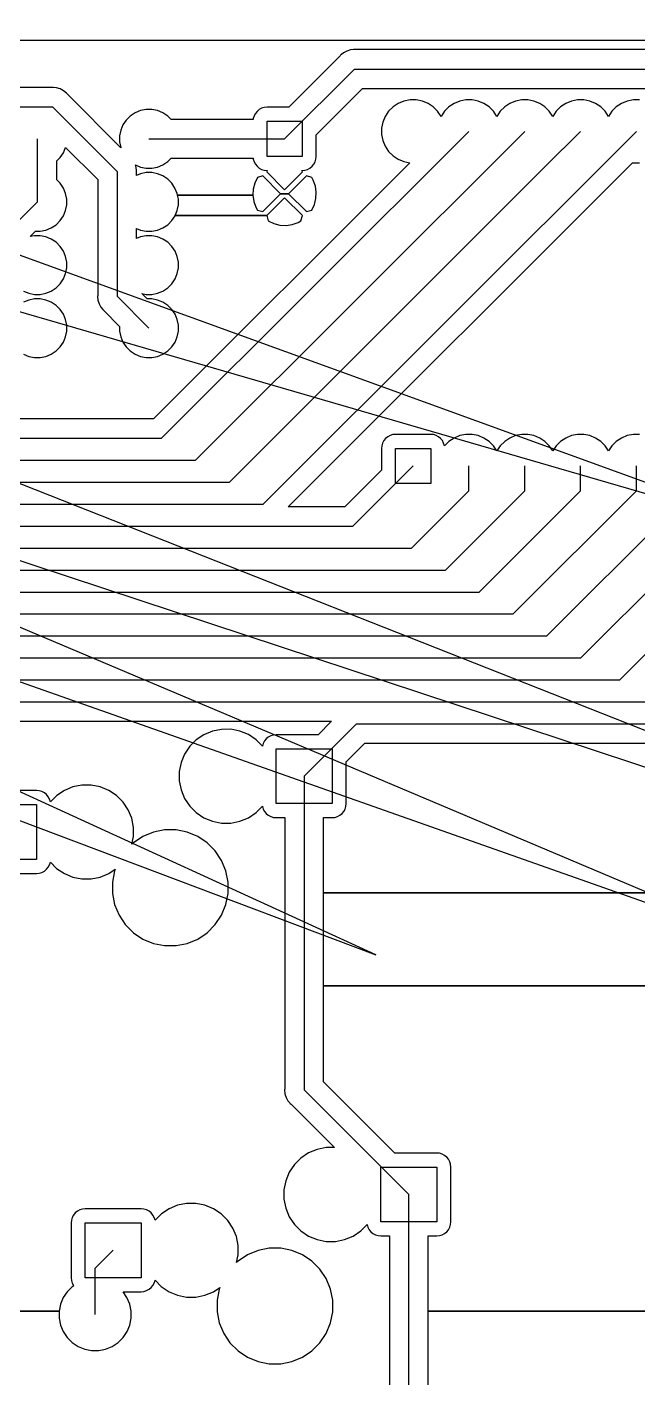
# Model space of a CAD drawing. Extents: x -29462 to 42578, y -23213 to 32194.
# Drawn here: x 33920 to 37009, y -15211 to -8379 of the extents above; entities that cross this region are included whole.
import ezdxf

# ---------------------------------------------------------------- set-up
doc = ezdxf.new("R2010")
doc.units = 0

msp = doc.modelspace()

# ---------------------------------------------------------------- linework, layer by layer
at = {"layer": 'Layer 1'}
for p, q in [((37800.32, -13074.713), (8065.38, -488.988)), ((39916.99, -13074.713), (8065.38, -488.988)), ((35683.65, -13074.713), (9388.3, -1018.16)), ((37800.37, -10958.046), (10446.6, -1018.15)), ((6520.94, -2033.48), (37800.32, -13074.713)), ((6520.94, -2033.48), (39916.99, -13074.713)), ((7843.86, -2562.65), (35683.65, -13074.713)), ((8902.19, -2562.65), (37800.37, -10958.046)), ((4253.88, -8446.25), (38628, -8446.25)), ((35502.42667, -8525.91977), (35243.06467, -8785.39477)), ((35505.53111, -8522.16622), (35502.42667, -8525.91977)), ((35509.2, -8519.09), (35505.53111, -8522.16622)), ((35520.4468, -8509.86132), (35509.1579, -8519.08998)), ((35509.1579, -8519.08998), (35509.2, -8519.09)), ((35537.6623, -8500.74555), (35520.4468, -8509.86132)), ((35556.0067, -8495.10111), (35537.6623, -8500.74555)), ((35570.4, -8493.69), (35556.0067, -8495.10111)), ((35570.42223, -8493.69), (35570.4, -8493.69)), ((35575.50223, -8493.210223), (35570.42223, -8493.69)), ((35580.3, -8493.69), (35575.50223, -8493.210223)), ((38566.48232, -8493.6842), (35580.3, -8493.69)), ((35222.2, -8945.16), (35575.26, -8591.818)), ((35575.2, -8591.82), (38692.6, -8591.82)), ((34044.70446, -8685.74), (32080.2, -8685.74)), ((34049.50223, -8685.260223), (34044.70446, -8685.74)), ((34054.3, -8685.74), (34049.50223, -8685.260223)), ((34054.331364, -8685.74373), (34054.3, -8685.74)), ((34068.724664, -8687.18306), (34054.331364, -8685.74373)), ((34087.351364, -8692.79928), (34068.724664, -8687.18306)), ((34104.566864, -8701.91505), (34087.351364, -8692.79928)), ((34119.524664, -8714.21995), (34104.566864, -8701.91505)), ((34122.629104, -8717.9735), (34119.524664, -8714.21995)), ((34394.691104, -8990.2335), (34122.629104, -8717.9735)), ((35381.9, -8924.47), (35616.144, -8690.367)), ((35616.144, -8690.367), (38566.5, -8690.37)), ((32075.4, -8784.01), (34049.5, -8784.01)), ((34049.5, -8784.01), (34375.466, -9109.976)), ((34493.4956, -8802.55088), (34466.4023, -8813.72688)), ((34522, -8796.85), (34493.4956, -8802.55088)), ((34551.2979, -8796.85022), (34522, -8796.85)), ((34579.8023, -8802.5511), (34551.2979, -8796.85022)), ((34606.8956, -8813.7271), (34579.8023, -8802.5511)), ((35083.3468, -8806.16154), (35074.3157, -8816.91424)), ((35094.0712, -8797.35621), (35083.3468, -8806.16154)), ((35106.2067, -8790.80866), (35094.0712, -8797.35621)), ((35119.4711, -8786.77289), (35106.2067, -8790.80866)), ((35133.3, -8785.39), (35119.4711, -8786.77289)), ((35243.06467, -8785.39477), (35133.3, -8785.39)), ((35748.2268, -8805.70912), (35731.0113, -8831.81462)), ((35770.5223, -8783.49822), (35748.2268, -8805.70912)), ((35796.7689, -8766.05692), (35770.5223, -8783.49822)), ((35825.8378, -8754.03422), (35796.7689, -8766.05692)), ((35856.6, -8747.91), (35825.8378, -8754.03422)), ((35887.9048, -8747.91), (35856.6, -8747.91)), ((35918.667, -8754.03422), (35887.9048, -8747.91)), ((35947.7359, -8766.05692), (35918.667, -8754.03422)), ((35973.7003, -8783.49822), (35947.7359, -8766.05692)), ((35995.9958, -8805.70912), (35973.7003, -8783.49822)), ((36013.2113, -8831.56062), (35995.9958, -8805.70912)), ((36030.4268, -8805.70912), (36013.2113, -8831.56062)), ((36052.7223, -8783.49822), (36030.4268, -8805.70912)), ((36078.9689, -8766.05692), (36052.7223, -8783.49822)), ((36108.0378, -8754.03422), (36078.9689, -8766.05692)), ((36138.8, -8747.91), (36108.0378, -8754.03422)), ((36170.1048, -8747.91), (36138.8, -8747.91)), ((36200.867, -8754.03422), (36170.1048, -8747.91)), ((36229.9359, -8766.05692), (36200.867, -8754.03422)), ((36255.9003, -8783.49822), (36229.9359, -8766.05692)), ((36278.1958, -8805.70912), (36255.9003, -8783.49822)), ((36295.4113, -8831.56062), (36278.1958, -8805.70912)), ((36312.6268, -8805.70912), (36295.4113, -8831.56062)), ((36334.9223, -8783.49822), (36312.6268, -8805.70912)), ((36361.1689, -8766.05692), (36334.9223, -8783.49822)), ((36390.2378, -8754.03422), (36361.1689, -8766.05692)), ((36421, -8747.91), (36390.2378, -8754.03422)), ((36452.4048, -8747.91), (36421, -8747.91)), ((36483.167, -8754.03422), (36452.4048, -8747.91)), ((36512.2359, -8766.05692), (36483.167, -8754.03422)), ((36538.2003, -8783.49822), (36512.2359, -8766.05692)), ((36560.4958, -8805.70912), (36538.2003, -8783.49822)), ((36577.7113, -8831.56062), (36560.4958, -8805.70912)), ((36594.9268, -8805.70912), (36577.7113, -8831.56062)), ((36617.2223, -8783.49822), (36594.9268, -8805.70912)), ((36643.4689, -8766.05692), (36617.2223, -8783.49822)), ((36672.5378, -8754.03422), (36643.4689, -8766.05692)), ((36703.3, -8747.91), (36672.5378, -8754.03422)), ((36734.6048, -8747.91), (36703.3, -8747.91)), ((36765.367, -8754.03422), (36734.6048, -8747.91)), ((36794.4359, -8766.05692), (36765.367, -8754.03422)), ((36820.4003, -8783.49822), (36794.4359, -8766.05692)), ((36842.6958, -8805.70912), (36820.4003, -8783.49822)), ((36859.9113, -8831.56062), (36842.6958, -8805.70912)), ((36877.1268, -8805.70912), (36859.9113, -8831.56062)), ((36899.4223, -8783.49822), (36877.1268, -8805.70912)), ((36925.6689, -8766.05692), (36899.4223, -8783.49822)), ((36954.7378, -8754.03422), (36925.6689, -8766.05692)), ((36985.5, -8747.91), (36954.7378, -8754.03422)), ((37016.8048, -8747.91), (36985.5, -8747.91)), ((34405.1601, -8874.91268), (34394.1534, -8901.92128)), ((34421.529, -8850.64158), (34405.1601, -8874.91268)), ((34442.1312, -8829.98288), (34421.529, -8850.64158)), ((34466.4023, -8813.72688), (34442.1312, -8829.98288)), ((34631.1667, -8829.9831), (34606.8956, -8813.7271)), ((34648.1, -8846.86), (34631.1667, -8829.9831)), ((35063.309036, -8846.858), (34648.1, -8846.86)), ((35063.87348, -8842.45534), (35063.309036, -8846.858)), ((35067.82459, -8829.16264), (35063.87348, -8842.45534)), ((35074.3157, -8816.91424), (35067.82459, -8829.16264)), ((35133.3, -8856.29), (35311.1, -8856.29)), ((35133.3, -9034.09), (35133.3, -8856.29)), ((35311.1, -8856.29), (35311.1, -9034.09)), ((35718.8758, -8860.85522), (35712.66692, -8891.64562)), ((35731.0113, -8831.81462), (35718.8758, -8860.85522)), ((33972.2, -9264.63), (33972.2, -8945.16)), ((34388.22674, -8930.56678), (34388.2, -8959.81)), ((34394.1534, -8901.92128), (34388.22674, -8930.56678)), ((34536.6, -8945.16), (35222.2, -8945.16)), ((34600.7, -10460.7), (36154.33, -8907.35)), ((34771.7, -10571.9), (36436.53, -8907.35)), ((35114.1, -10794.3), (37001.04, -8907.36)), ((35381.93771, -9034.08576), (35381.9, -8924.47)), ((35712.66692, -8891.64562), (35712.7, -8923.06)), ((35712.7, -8923.06), (35718.90888, -8953.8504)), ((36629.9, -8996.24), (36718.7999, -8907.3401)), ((34087.3333, -9039.7631), (34103.7022, -9015.4638)), ((34103.7022, -9015.4638), (34114.7089, -8988.4552)), ((34114.7089, -8988.4552), (34114.7, -8988.45)), ((34114.7, -8988.45), (34277.26, -9150.812)), ((34388.2, -8959.81), (34394.12666, -8988.4555)), ((34394.12666, -8988.4555), (34394.691104, -8990.2335)), ((34943, -10683.1), (36629.84, -8996.26)), ((35718.90888, -8953.8504), (35731.04438, -8982.891)), ((35731.04438, -8982.891), (35748.25988, -9008.9965)), ((35748.25988, -9008.9965), (35770.55538, -9031.2074)), ((34070.36444, -9153.1897), (34070.4, -9056.64)), ((34070.4, -9056.64), (34087.3333, -9039.7631)), ((34472.58889, -9090.8185), (34468.35556, -9077.4694)), ((34468.35556, -9077.4694), (34493.47336, -9087.8269)), ((35856.06868, -9066.71095), (34560.10868, -10362.62095)), ((34579.8044, -9087.81912), (34606.8977, -9076.64312)), ((34606.8977, -9076.64312), (34631.1688, -9060.41532)), ((34631.1688, -9060.41532), (34648.1021, -9043.51022)), ((34648.1021, -9043.51022), (35063.3, -9043.51)), ((35063.3, -9043.51), (35063.864444, -9047.91266)), ((35063.864444, -9047.91266), (35067.815554, -9061.20536)), ((35067.815554, -9061.20536), (35074.306664, -9073.45376)), ((35074.306664, -9073.45376), (35083.337764, -9084.20646)), ((35083.337764, -9084.20646), (35094.062164, -9093.01179)), ((35311.1, -9034.09), (35133.3, -9034.09)), ((35240.5, -10807.1), (36981.53, -9066.07)), ((35350.6111, -9093.01379), (35361.3355, -9084.20846)), ((35361.3355, -9084.20846), (35370.08438, -9073.45576)), ((35370.08438, -9073.45576), (35376.57549, -9061.20736)), ((35376.57549, -9061.20736), (35380.5266, -9047.91466)), ((35380.5266, -9047.91466), (35381.93771, -9034.08576)), ((35770.55538, -9031.2074), (35796.80198, -9048.6487)), ((35796.80198, -9048.6487), (35825.87088, -9060.6714)), ((35825.87088, -9060.6714), (35856.06868, -9066.71095)), ((36981.53, -9066.07), (36985.48111, -9066.831999)), ((36985.48111, -9066.831999), (37016.8, -9066.8)), ((34087.29774, -9170.0948), (34070.36444, -9153.1897)), ((34277.26, -9150.812), (34277.3, -9737.58)), ((34375.5, -9109.98), (34375.5, -9742.15)), ((34474, -9105.24), (34472.58889, -9090.8185)), ((34474.282222, -9110.094), (34474, -9105.23978)), ((34474, -9105.23978), (34474, -9105.24)), ((34474, -9114.92), (34474.282222, -9110.094)), ((34474.0223, -9130.07243), (34474, -9114.92)), ((34493.4956, -9122.00088), (34474.0223, -9130.07243)), ((34493.47336, -9087.8269), (34521.97776, -9093.52778)), ((34522, -9116.3), (34493.4956, -9122.00088)), ((34521.97776, -9093.52778), (34551.3, -9093.52)), ((34551.27785, -9116.30251), (34522, -9116.3)), ((34579.78225, -9122.00339), (34551.27785, -9116.30251)), ((34551.3, -9093.52), (34579.8044, -9087.81912)), ((34606.87555, -9133.17939), (34579.78225, -9122.00339)), ((34631.14665, -9149.40719), (34606.87555, -9133.17939)), ((34651.74885, -9170.09409), (34631.14665, -9149.40719)), ((35084.6957, -9140.57116), (35071.4313, -9168.96266)), ((35111.789, -9132.6125), (35084.6957, -9140.57116)), ((35094.062164, -9093.01179), (35106.197664, -9099.58756)), ((35106.197664, -9099.58756), (35119.462064, -9103.62333)), ((35202.1, -9222.98), (35111.789, -9132.6125)), ((35119.462064, -9103.62333), (35133.290964, -9104.978)), ((35134.1, -9104.98), (35131.84222, -9112.65644)), ((35131.84222, -9112.65644), (35222.15322, -9203.02394)), ((35133.290964, -9104.978), (35134.1, -9104.98)), ((35222.15322, -9203.02394), (35312.46422, -9112.65644)), ((35332.51108, -9132.61258), (35242.20008, -9222.98008)), ((35312.46422, -9112.65644), (35310.20644, -9104.98)), ((35310.20644, -9104.98), (35311.1, -9104.98)), ((35311.1, -9104.98), (35324.9289, -9103.62533)), ((35324.9289, -9103.62533), (35338.1933, -9099.58956)), ((35359.60438, -9140.57124), (35332.51108, -9132.61258)), ((35338.1933, -9099.58956), (35350.6111, -9093.01379)), ((35366.94215, -9154.48474), (35359.60438, -9140.57124)), ((35377.66655, -9184.06164), (35366.94215, -9154.48474)), ((34103.66664, -9194.3659), (34087.29774, -9170.0948)), ((34114.67334, -9221.3745), (34103.66664, -9194.3659)), ((34120.6, -9250.02), (34114.67334, -9221.3745)), ((34668.11775, -9194.36519), (34651.74885, -9170.09409)), ((34679.12445, -9221.37379), (34668.11775, -9194.36519)), ((34681.1, -9230.8), (34679.12445, -9221.37379)), ((35063.81131, -9199.44266), (35062.11798, -9230.79756)), ((35071.4313, -9168.96266), (35063.81131, -9199.44266)), ((35111.77102, -9313.32166), (35202.08202, -9222.98236)), ((35202.08202, -9222.98236), (35242.2, -9222.98)), ((35242.20008, -9222.98008), (35202.1, -9222.98)), ((35242.2, -9222.98), (35332.511, -9313.3193)), ((35382.1821, -9215.13424), (35377.66655, -9184.06164)), ((35380.77099, -9246.51734), (35382.1821, -9215.13424)), ((33463.9, -9772.63), (33972.182, -9264.63)), ((34114.7466, -9307.89872), (34120.67326, -9279.25322)), ((34120.67326, -9279.25322), (34120.6, -9250.02)), ((34679.1422, -9307.8982), (34685.06886, -9279.2527)), ((35062.11798, -9230.79756), (34681.1, -9230.8)), ((34681.14889, -9230.8007), (35062.1, -9230.8)), ((34685.1, -9250.02), (34681.14889, -9230.8007)), ((34685.06886, -9279.2527), (34685.1, -9250.02)), ((35062.1, -9230.8), (35066.61555, -9261.8726)), ((35066.61555, -9261.8726), (35077.33995, -9291.4495)), ((35222.11104, -9242.93076), (35131.80004, -9333.27006)), ((35312.42204, -9333.27006), (35222.11104, -9242.93076)), ((35359.6043, -9305.36064), (35373.151, -9276.96914)), ((35373.151, -9276.96914), (35380.77099, -9246.51734)), ((34066.7688, -9379.86532), (34087.371, -9359.17842)), ((34087.371, -9359.17842), (34103.7399, -9334.90732)), ((34103.7399, -9334.90732), (34114.7466, -9307.89872)), ((34631.1688, -9379.86532), (34651.771, -9359.17842)), ((34651.771, -9359.17842), (34668.1399, -9334.90732)), ((34668.1399, -9334.90732), (34668.704344, -9333.27043)), ((34668.7, -9333.27), (34679.1422, -9307.8982)), ((35131.80004, -9333.27006), (34668.7, -9333.27)), ((34668.704344, -9333.27043), (35131.8, -9333.27)), ((35077.33995, -9291.4495), (35084.67772, -9305.363)), ((35084.67772, -9305.363), (35111.77102, -9313.32166)), ((35131.8, -9333.27), (35139.70222, -9360.3633)), ((35304.51982, -9360.36336), (35312.42204, -9333.27006)), ((35332.511, -9313.3193), (35359.6043, -9305.36064)), ((33935.7689, -9440.068), (33962.8622, -9412.9747)), ((33962.8622, -9412.9747), (33986.9, -9412.97)), ((33986.9, -9412.97), (34015.4044, -9407.26912)), ((34015.4044, -9407.26912), (34042.4977, -9396.09312)), ((34042.4977, -9396.09312), (34066.7688, -9379.86532)), ((34474.0223, -9449.52243), (34474, -9399.2)), ((34474, -9399.2), (34493.4733, -9407.27155)), ((34493.4733, -9407.27155), (34521.9777, -9412.97243)), ((34521.9777, -9412.97243), (34551.3, -9412.97)), ((34551.3, -9412.97), (34579.8044, -9407.26912)), ((34579.8044, -9407.26912), (34606.8977, -9396.09312)), ((34606.8977, -9396.09312), (34631.1688, -9379.86532)), ((35139.70222, -9360.3633), (35168.20662, -9373.7971)), ((35168.20662, -9373.7971), (35198.68662, -9381.44532)), ((35198.68662, -9381.44532), (35230.01322, -9382.99754)), ((35230.01322, -9382.99754), (35261.05762, -9378.39732)), ((35261.05762, -9378.39732), (35290.69092, -9367.81402)), ((35290.69092, -9367.81402), (35304.51982, -9360.36336)), ((33957.5, -9435.75), (33935.7689, -9440.068)), ((33986.82674, -9435.74322), (33957.5, -9435.75)), ((34015.33114, -9441.4441), (33986.82674, -9435.74322)), ((34042.42444, -9452.6201), (34015.33114, -9441.4441)), ((34066.69554, -9468.8479), (34042.42444, -9452.6201)), ((34087.29774, -9489.5066), (34066.69554, -9468.8479)), ((34103.66664, -9513.8059), (34087.29774, -9489.5066)), ((34493.4956, -9441.45088), (34474.0223, -9449.52243)), ((34522, -9435.75), (34493.4956, -9441.45088)), ((34551.32674, -9435.74322), (34522, -9435.75)), ((34579.83114, -9441.4441), (34551.32674, -9435.74322)), ((34606.92444, -9452.6201), (34579.83114, -9441.4441)), ((34631.19554, -9468.8479), (34606.92444, -9452.6201)), ((34651.79774, -9489.5066), (34631.19554, -9468.8479)), ((34668.16664, -9513.8059), (34651.79774, -9489.5066)), ((34114.67334, -9540.8145), (34103.66664, -9513.8059)), ((34120.6, -9569.46), (34114.67334, -9540.8145)), ((34679.17334, -9540.8145), (34668.16664, -9513.8059)), ((34685.1, -9569.46), (34679.17334, -9540.8145)), ((34103.7399, -9654.32912), (34114.7466, -9627.34872)), ((34114.7466, -9627.34872), (34120.67326, -9598.70322)), ((34120.67326, -9598.70322), (34120.6, -9569.46)), ((34668.1399, -9654.32912), (34679.1466, -9627.34872)), ((34679.1466, -9627.34872), (34685.07326, -9598.70322)), ((34685.07326, -9598.70322), (34685.1, -9569.46)), ((34042.4977, -9715.54312), (34066.7688, -9699.28712)), ((34066.7688, -9699.28712), (34087.371, -9678.62842)), ((34087.371, -9678.62842), (34103.7399, -9654.32912)), ((34606.8977, -9715.54312), (34631.1688, -9699.28712)), ((34631.1688, -9699.28712), (34651.771, -9678.62842)), ((34651.771, -9678.62842), (34668.1399, -9654.32912)), ((33901.87556, -9715.5399), (33928.96886, -9726.7159)), ((33928.9956, -9760.89088), (33901.9023, -9772.06688)), ((33928.96886, -9726.7159), (33957.47326, -9732.41678)), ((33957.5, -9755.19), (33928.9956, -9760.89088)), ((33957.47326, -9732.41678), (33986.9, -9732.42)), ((33986.82674, -9755.19322), (33957.5, -9755.19)), ((34015.33114, -9760.8941), (33986.82674, -9755.19322)), ((33986.9, -9732.42), (34015.4044, -9726.71912)), ((34042.42444, -9772.0701), (34015.33114, -9760.8941)), ((34015.4044, -9726.71912), (34042.4977, -9715.54312)), ((34277.3, -9737.58), (34276.735556, -9742.406)), ((34276.735556, -9742.406), (34278.711106, -9761.6818)), ((34278.711106, -9761.6818), (34284.355546, -9780.2238)), ((34375.5, -9742.15), (34536.649, -9903.299)), ((34527.3, -9755.19), (34500.2067, -9728.0685)), ((34500.2067, -9728.0685), (34521.9378, -9732.41472)), ((34521.9378, -9732.41472), (34551.3, -9732.42)), ((34551.32674, -9755.19322), (34527.3, -9755.19)), ((34551.3, -9732.42), (34579.8044, -9726.71912)), ((34579.83114, -9760.8941), (34551.32674, -9755.19322)), ((34579.8044, -9726.71912), (34606.8977, -9715.54312)), ((34606.92444, -9772.0701), (34579.83114, -9760.8941)), ((34066.69554, -9788.2979), (34042.42444, -9772.0701)), ((34087.29774, -9808.9566), (34066.69554, -9788.2979)), ((34103.66664, -9833.2559), (34087.29774, -9808.9566)), ((34114.67334, -9860.2645), (34103.66664, -9833.2559)), ((34284.355546, -9780.2238), (34293.386646, -9797.2982)), ((34293.386646, -9797.2982), (34302.699976, -9808.5306)), ((34302.699976, -9808.5306), (34302.7, -9808.53)), ((34302.7, -9808.53), (34305.80444, -9812.28355)), ((34305.80444, -9812.28355), (34309.47333, -9815.35977)), ((34309.47333, -9815.35977), (34388.21323, -9894.24077)), ((34631.19554, -9788.2979), (34606.92444, -9772.0701)), ((34651.79774, -9808.9566), (34631.19554, -9788.2979)), ((34668.16664, -9833.2559), (34651.79774, -9808.9566)), ((34679.17334, -9860.2645), (34668.16664, -9833.2559)), ((34120.6, -9888.91), (34114.67334, -9860.2645)), ((34120.67326, -9918.15492), (34120.6, -9888.91)), ((34388.21323, -9894.24077), (34388.2, -9918.12)), ((34685.1, -9888.91), (34679.17334, -9860.2645)), ((34685.07326, -9918.15492), (34685.1, -9888.91)), ((34087.371, -9998.10842), (34103.7399, -9973.80912)), ((34103.7399, -9973.80912), (34114.7466, -9946.82872)), ((34114.7466, -9946.82872), (34120.67326, -9918.15492)), ((34388.2, -9918.12), (34394.12666, -9946.7938)), ((34394.12666, -9946.7938), (34405.13336, -9973.7742)), ((34405.13336, -9973.7742), (34421.50226, -9998.0735)), ((34651.771, -9998.10842), (34668.1399, -9973.80912)), ((34668.1399, -9973.80912), (34679.1466, -9946.82872)), ((34679.1466, -9946.82872), (34685.07326, -9918.15492)), ((33901.87556, -10034.9882), (33928.96886, -10046.1642)), ((34015.4044, -10046.19912), (34042.4977, -10035.02312)), ((34042.4977, -10035.02312), (34066.7688, -10018.76712)), ((34066.7688, -10018.76712), (34087.371, -9998.10842)), ((34421.50226, -9998.0735), (34442.10446, -10018.7322)), ((34442.10446, -10018.7322), (34466.37556, -10034.9882)), ((34466.37556, -10034.9882), (34493.46886, -10046.1642)), ((34579.8044, -10046.19912), (34606.8977, -10035.02312)), ((34606.8977, -10035.02312), (34631.1688, -10018.76712)), ((34631.1688, -10018.76712), (34651.771, -9998.10842)), ((33928.96886, -10046.1642), (33957.47326, -10051.86508)), ((33957.47326, -10051.86508), (33986.9, -10051.9)), ((33986.9, -10051.9), (34015.4044, -10046.19912)), ((34493.46886, -10046.1642), (34521.97326, -10051.86508)), ((34521.97326, -10051.86508), (34551.3, -10051.9)), ((34551.3, -10051.9), (34579.8044, -10046.19912)), ((34560.10868, -10362.62095), (30845.5, -10362.6)), ((35756.1067, -10446.29044), (35743.9712, -10452.83799)), ((35769.3711, -10442.25467), (35756.1067, -10446.29044)), ((35783.2, -10440.9), (35769.3711, -10442.25467)), ((35960.99118, -10440.93466), (35783.2, -10440.9)), ((35974.82008, -10442.28933), (35960.99118, -10440.93466)), ((35988.08448, -10446.3251), (35974.82008, -10442.28933)), ((36000.50228, -10452.87265), (35988.08448, -10446.3251)), ((36108.0378, -10447.32422), (36078.9689, -10459.34692)), ((36138.8, -10441.2), (36108.0378, -10447.32422)), ((36170.1048, -10441.2), (36138.8, -10441.2)), ((36200.867, -10447.32422), (36170.1048, -10441.2)), ((36229.9359, -10459.34692), (36200.867, -10447.32422)), ((36390.2378, -10447.32422), (36361.1689, -10459.34692)), ((36421, -10441.2), (36390.2378, -10447.32422)), ((36452.4048, -10441.2), (36421, -10441.2)), ((36483.167, -10447.32422), (36452.4048, -10441.2)), ((36512.2359, -10459.34692), (36483.167, -10447.32422)), ((36672.5378, -10447.32422), (36643.4689, -10459.34692)), ((36703.3, -10441.2), (36672.5378, -10447.32422)), ((36734.6048, -10441.2), (36703.3, -10441.2)), ((36765.367, -10447.32422), (36734.6048, -10441.2)), ((36794.4359, -10459.34692), (36765.367, -10447.32422)), ((36954.7378, -10447.32422), (36925.6689, -10459.34692)), ((36985.5, -10441.2), (36954.7378, -10447.32422)), ((37016.8048, -10441.2), (36985.5, -10441.2)), ((30804.5, -10460.7), (34600.7, -10460.7)), ((35713.77348, -10497.96534), (35712.36237, -10511.79424)), ((35712.36237, -10511.79424), (35712.4, -10621.4)), ((35717.72459, -10484.67264), (35713.77348, -10497.96534)), ((35724.2157, -10472.39594), (35717.72459, -10484.67264)), ((35733.2468, -10461.67154), (35724.2157, -10472.39594)), ((35743.9712, -10452.83799), (35733.2468, -10461.67154)), ((35783.2, -10689.6), (35783.2, -10511.8)), ((35783.2, -10511.8), (35961, -10511.8)), ((35961, -10511.8), (35961, -10689.6)), ((36011.22668, -10461.7062), (36000.50228, -10452.87265)), ((36019.97556, -10472.4306), (36011.22668, -10461.7062)), ((36026.46667, -10484.7073), (36019.97556, -10472.4306)), ((36030.7, -10498), (36026.46667, -10484.7073)), ((36030.709, -10498.85802), (36030.7, -10498)), ((36052.7223, -10476.78822), (36030.709, -10498.85802)), ((36078.9689, -10459.34692), (36052.7223, -10476.78822)), ((36255.9003, -10476.78822), (36229.9359, -10459.34692)), ((36278.1958, -10498.99912), (36255.9003, -10476.78822)), ((36295.4113, -10524.85062), (36278.1958, -10498.99912)), ((36312.6268, -10498.99912), (36295.4113, -10524.85062)), ((36334.9223, -10476.78822), (36312.6268, -10498.99912)), ((36361.1689, -10459.34692), (36334.9223, -10476.78822)), ((36538.2003, -10476.78822), (36512.2359, -10459.34692)), ((36560.4958, -10498.99912), (36538.2003, -10476.78822)), ((36577.7113, -10524.85062), (36560.4958, -10498.99912)), ((36594.9268, -10498.99912), (36577.7113, -10524.85062)), ((36617.2223, -10476.78822), (36594.9268, -10498.99912)), ((36643.4689, -10459.34692), (36617.2223, -10476.78822)), ((36820.4003, -10476.78822), (36794.4359, -10459.34692)), ((36842.6958, -10498.99912), (36820.4003, -10476.78822)), ((36859.9113, -10524.85062), (36842.6958, -10498.99912)), ((36877.1268, -10498.99912), (36859.9113, -10524.85062)), ((36899.4223, -10476.78822), (36877.1268, -10498.99912)), ((36925.6689, -10459.34692), (36899.4223, -10476.78822)), ((30758.5, -10571.9), (34771.7, -10571.9)), ((35712.4, -10621.4), (35526.698, -10807.046)), ((35567.3, -10905.2), (35872.1, -10600.682)), ((36154.3, -10726.3), (36154.3, -10600.7)), ((36436.6, -10726.3), (36436.6, -10600.7)), ((36718.8, -10726.3), (36718.8, -10600.7)), ((37001, -10726.3), (37001, -10600.7)), ((30712.5, -10683.1), (34943, -10683.1)), ((35961, -10689.6), (35783.2, -10689.6)), ((30666.5, -10794.3), (35114.1, -10794.3)), ((35864.2, -11016.4), (36154.324, -10726.276)), ((36035.2, -11127.6), (36436.52, -10726.28)), ((36206.3, -11238.5), (36718.815, -10726.267)), ((36377.6, -11349.7), (37001.028, -10726.272)), ((36548.6, -11460.9), (37283.224, -10726.276)), ((36719.6, -11571.8), (37565.419, -10726.263)), ((36916.6, -11683), (37847.65, -10751.95)), ((35526.698, -10807.046), (35240.5, -10807.1)), ((30620.5, -10905.2), (35567.3, -10905.2)), ((30574.5, -11016.4), (35864.2, -11016.4)), ((30528.5, -11127.6), (36035.2, -11127.6)), ((30463.6, -11238.5), (36206.3, -11238.5)), ((30416.5, -11349.7), (36377.6, -11349.7)), ((30360.9, -11460.9), (36548.6, -11460.9)), ((30277.3, -11571.8), (36719.6, -11571.8)), ((30516.7, -11683), (36916.6, -11683)), ((32522.4, -11794.2), (38611.1, -11794.2)), ((32563.311, -11892.645), (35460.1, -11892.6)), ((34857.48, -11942.61577), (34814.3, -11960.50867)), ((34903.2, -11933.5), (34857.48, -11942.61577)), ((34950.0623, -11933.45113), (34903.2, -11933.5)), ((34995.7823, -11942.5669), (34950.0623, -11933.45113)), ((35038.9623, -11960.4598), (34995.7823, -11942.5669)), ((35320.9, -12170.7), (35586.189, -11905.411)), ((35460.1, -11892.6), (35391.8023, -11960.8695)), ((35586.2, -11905.4), (38541.9, -11905.4)), ((34742.3334, -12019.49307), (34716.369, -12058.35507)), ((34775.3534, -11986.44487), (34742.3334, -12019.49307)), ((34814.3, -11960.50867), (34775.3534, -11986.44487)), ((35077.9089, -11986.396), (35038.9623, -11960.4598)), ((35109.8, -12018.4), (35077.9089, -11986.396)), ((35113.74229, -12004.67264), (35109.79118, -12017.96534)), ((35109.79118, -12017.96534), (35109.8, -12018.4)), ((35120.51562, -11992.42424), (35113.74229, -12004.67264)), ((35129.2645, -11981.67154), (35120.51562, -11992.42424)), ((35139.9889, -11972.83799), (35129.2645, -11981.67154)), ((35152.1244, -11966.29044), (35139.9889, -11972.83799)), ((35165.6711, -11962.25467), (35152.1244, -11966.29044)), ((35179.5, -11960.9), (35165.6711, -11962.25467)), ((35391.8023, -11960.8695), (35179.5, -11960.9)), ((35533.7, -12097.2), (35627.1155, -12003.7563)), ((35627.1155, -12003.7563), (38462.3, -12003.7)), ((34716.369, -12058.35507), (34698.589, -12101.53507)), ((35179.5, -12309.6), (35179.5, -12031.8)), ((35179.5, -12031.8), (35462.9, -12031.8)), ((35462.9, -12031.8), (35462.9, -12309.6)), ((34698.589, -12101.53507), (34689.27567, -12147.36797)), ((34689.27567, -12147.36797), (34689.3, -12194)), ((35533.73763, -12309.60576), (35533.7, -12097.2)), ((34151.98, -12224.81577), (34108.8, -12242.70867)), ((34197.7, -12215.7), (34151.98, -12224.81577)), ((34244.5579, -12215.73203), (34197.7, -12215.7)), ((34290.2779, -12224.8478), (34244.5579, -12215.73203)), ((34333.4579, -12242.7407), (34290.2779, -12224.8478)), ((34689.3, -12194), (34698.61333, -12239.8329)), ((35320.9, -12170.7), (35320.9, -13758.2)), ((33968.19118, -12243.13466), (33684.9, -12243.1)), ((33982.02008, -12244.48933), (33968.19118, -12243.13466)), ((33995.28448, -12248.5251), (33982.02008, -12244.48933)), ((34007.70228, -12255.07265), (33995.28448, -12248.5251)), ((34018.42668, -12263.9062), (34007.70228, -12255.07265)), ((34027.17556, -12274.6589), (34018.42668, -12263.9062)), ((34033.66667, -12286.9073), (34027.17556, -12274.6589)), ((34037.9, -12300.2), (34033.66667, -12286.9073)), ((34069.8534, -12268.64487), (34037.9623, -12300.64887)), ((34108.8, -12242.70867), (34069.8534, -12268.64487)), ((34372.4045, -12268.6769), (34333.4579, -12242.7407)), ((34405.4245, -12301.7251), (34372.4045, -12268.6769)), ((34698.61333, -12239.8329), (34716.39333, -12283.0129)), ((34716.39333, -12283.0129), (34742.35773, -12321.8749)), ((33684.9, -12314), (33968.2, -12314)), ((33968.2, -12314), (33968.2, -12591.8)), ((34037.9623, -12300.64887), (34037.9, -12300.2)), ((34431.3889, -12340.5871), (34405.4245, -12301.7251)), ((34449.1689, -12383.7671), (34431.3889, -12340.5871)), ((34742.35773, -12321.8749), (34775.37773, -12354.8949)), ((34775.37773, -12354.8949), (34814.32433, -12380.8593)), ((35039, -12380.89133), (35077.9466, -12354.92693)), ((35077.9466, -12354.92693), (35109.8377, -12322.95113)), ((35109.8377, -12322.95113), (35109.8, -12323.4)), ((35109.8, -12323.4), (35113.75111, -12336.6927)), ((35113.75111, -12336.6927), (35120.52444, -12348.9411)), ((35120.52444, -12348.9411), (35129.27332, -12359.6938)), ((35129.27332, -12359.6938), (35139.99772, -12368.49913)), ((35462.9, -12309.6), (35179.5, -12309.6)), ((35502.1288, -12368.53379), (35512.8532, -12359.72846)), ((35512.8532, -12359.72846), (35521.60208, -12348.97576)), ((35521.60208, -12348.97576), (35528.37541, -12336.72736)), ((35528.37541, -12336.72736), (35532.32652, -12323.43466)), ((35532.32652, -12323.43466), (35533.73763, -12309.60576)), ((34458.2, -12429.6), (34449.1689, -12383.7671)), ((34458.22022, -12476.22314), (34458.2, -12429.6)), ((34814.32433, -12380.8593), (34857.50433, -12398.7522)), ((34857.50433, -12398.7522), (34903.22433, -12407.86797)), ((34903.22433, -12407.86797), (34950.1, -12407.9)), ((34950.1, -12407.9), (34995.82, -12398.78423)), ((34995.82, -12398.78423), (35039, -12380.89133)), ((35139.99772, -12368.49913), (35152.13322, -12375.0749)), ((35152.13322, -12375.0749), (35165.67992, -12379.11067)), ((35165.67992, -12379.11067), (35179.50882, -12380.46534)), ((35179.50882, -12380.46534), (35222.7, -12380.5)), ((35222.7, -12380.5), (35222.7, -13753.3)), ((35419.4, -12760.6), (35419.4, -12380.5)), ((35419.4, -12380.5), (35462.9, -12380.5)), ((35462.9, -12380.5), (35476.7289, -12379.14533)), ((35476.7289, -12379.14533), (35489.9933, -12375.10956)), ((35489.9933, -12375.10956), (35502.1288, -12368.53379)), ((34450.60023, -12514.83114), (34458.22022, -12476.22314)), ((34505.9157, -12475.6305), (34457.938, -12507.6627)), ((34558.9734, -12453.5607), (34505.9157, -12475.6305)), ((34615.7, -12442.3), (34558.9734, -12453.5607)), ((34673.2225, -12442.3377), (34615.7, -12442.3)), ((34729.9491, -12453.5984), (34673.2225, -12442.3377)), ((34783.0068, -12475.6682), (34729.9491, -12453.5984)), ((34830.9845, -12507.7004), (34783.0068, -12475.6682)), ((34457.938, -12507.6627), (34450.60023, -12514.83114)), ((34871.9067, -12548.4815), (34830.9845, -12507.7004)), ((34903.7978, -12596.4592), (34871.9067, -12548.4815)), ((33968.2, -12591.8), (33684.9, -12591.8)), ((34018.4355, -12641.92846), (34027.18438, -12631.17576)), ((34027.18438, -12631.17576), (34033.67549, -12618.92736)), ((34033.67549, -12618.92736), (34037.90882, -12605.63466)), ((34037.90882, -12605.63466), (34037.9, -12605.2)), ((34037.9, -12605.2), (34069.7911, -12637.1758)), ((34069.7911, -12637.1758), (34108.7377, -12663.1402)), ((34925.8111, -12649.7145), (34903.7978, -12596.4592)), ((33876.54227, -12662.7254), (33968.2, -12662.7)), ((33968.2, -12662.7), (33982.0289, -12661.34533)), ((33982.0289, -12661.34533), (33995.2933, -12657.30956)), ((33995.2933, -12657.30956), (34007.7111, -12650.73379)), ((34007.7111, -12650.73379), (34018.4355, -12641.92846)), ((34108.7377, -12663.1402), (34151.9177, -12681.0331)), ((34151.9177, -12681.0331), (34197.6377, -12690.14887)), ((34197.6377, -12690.14887), (34244.5, -12690.1)), ((34244.5, -12690.1), (34290.22, -12680.98423)), ((34290.22, -12680.98423), (34333.4, -12663.09133)), ((34333.4, -12663.09133), (34366.42, -12641.02153)), ((34362.75111, -12649.68575), (34351.74441, -12706.27125)), ((34351.74441, -12706.27125), (34351.8, -12764)), ((34366.42, -12641.02153), (34362.75111, -12649.68575)), ((34937.1, -12706.3), (34925.8111, -12649.7145)), ((34937.0775, -12763.966), (34937.1, -12706.3)), ((34351.8, -12764), (34362.8067, -12820.5573)), ((34925.7886, -12820.5233), (34937.0775, -12763.966)), ((37257.80438, -12760.56876), (35419.4, -12760.6)), ((35419.4, -13231.8), (35419.4, -12760.6)), ((35419.4, -12760.6), (37257.8, -12760.6)), ((34362.8067, -12820.5573), (34385.1022, -12873.8408)), ((34903.7753, -12873.8068), (34925.7886, -12820.5233)), ((34385.1022, -12873.8408), (34416.9933, -12921.8185)), ((34871.8842, -12921.7845), (34903.7753, -12873.8068)), ((34416.9933, -12921.8185), (34457.9155, -12962.5714)), ((34457.9155, -12962.5714), (34505.8932, -12994.6318)), ((34782.9843, -12994.5978), (34830.962, -12962.5374)), ((34830.962, -12962.5374), (34871.8842, -12921.7845)), ((34505.8932, -12994.6318), (34558.9509, -13016.7016)), ((34558.9509, -13016.7016), (34615.6775, -13027.934)), ((34615.6775, -13027.934), (34673.2, -13027.9)), ((34673.2, -13027.9), (34729.9266, -13016.6676)), ((34729.9266, -13016.6676), (34782.9843, -12994.5978)), ((35419.385, -13717.485), (35419.4, -13231.8)), ((37257.56229, -13231.79424), (35419.4, -13231.8)), ((35419.4, -13231.8), (37257.5, -13231.8)), ((35779.5, -14077.6), (35419.385, -13717.485)), ((35222.7, -13753.3), (35222.135556, -13758.126)), ((35222.135556, -13758.126), (35224.111106, -13777.43)), ((35224.111106, -13777.43), (35229.755546, -13795.9438)), ((35229.755546, -13795.9438), (35238.786646, -13813.0465)), ((35320.9, -13758.2), (35850.066, -14287.366)), ((35238.786646, -13813.0465), (35248.099976, -13824.2507)), ((35248.099976, -13824.2507), (35248.1, -13824.3)), ((35248.1, -13824.3), (35251.20444, -13828.05355)), ((35251.20444, -13828.05355), (35254.87333, -13831.12977)), ((35254.87333, -13831.12977), (35473.87733, -14050.13377)), ((35386.68, -14059.21577), (35343.5, -14077.10867)), ((35432.4, -14050.1), (35386.68, -14059.21577)), ((35473.87733, -14050.13377), (35432.4, -14050.1)), ((35271.5334, -14136.09307), (35245.569, -14174.95507)), ((35304.5534, -14103.04487), (35271.5334, -14136.09307)), ((35343.5, -14077.10867), (35304.5534, -14103.04487)), ((35992.06237, -14077.60576), (35779.5, -14077.6)), ((36005.89127, -14078.96043), (35992.06237, -14077.60576)), ((36019.15567, -14082.9962), (36005.89127, -14078.96043)), ((36031.29117, -14089.54375), (36019.15567, -14082.9962)), ((36042.01557, -14098.3773), (36031.29117, -14089.54375)), ((36050.76445, -14109.13), (36042.01557, -14098.3773)), ((36057.53778, -14121.3784), (36050.76445, -14109.13)), ((36061.48889, -14134.6711), (36057.53778, -14121.3784)), ((36062.9, -14148.5), (36061.48889, -14134.6711)), ((35245.569, -14174.95507), (35227.789, -14218.13507)), ((35708.7, -14426.2), (35708.7, -14148.5)), ((35708.7, -14148.5), (35992.1, -14148.5)), ((35992.1, -14148.5), (35992.1, -14426.2)), ((36062.93763, -14426.20576), (36062.9, -14148.5)), ((35227.789, -14218.13507), (35218.47567, -14263.96797)), ((35218.47567, -14263.96797), (35218.5, -14310.7)), ((34681.18, -14341.51577), (34638, -14359.40867)), ((34726.9, -14332.4), (34681.18, -14341.51577)), ((34773.6579, -14332.33203), (34726.9, -14332.4)), ((34819.3779, -14341.4478), (34773.6579, -14332.33203)), ((34862.5579, -14359.3407), (34819.3779, -14341.4478)), ((35218.5, -14310.7), (35227.81333, -14356.5329)), ((35850.1, -15610.1), (35850.1, -14287.3)), ((34148.62459, -14403.57264), (34144.67348, -14416.86534)), ((34155.1157, -14391.32424), (34148.62459, -14403.57264)), ((34164.1468, -14380.57154), (34155.1157, -14391.32424)), ((34174.8712, -14371.73799), (34164.1468, -14380.57154)), ((34187.0067, -14365.19044), (34174.8712, -14371.73799)), ((34200.2711, -14361.15467), (34187.0067, -14365.19044)), ((34214.1, -14359.8), (34200.2711, -14361.15467)), ((34497.39118, -14359.83466), (34214.1, -14359.8)), ((34511.22008, -14361.18933), (34497.39118, -14359.83466)), ((34524.48448, -14365.2251), (34511.22008, -14361.18933)), ((34536.90228, -14371.77265), (34524.48448, -14365.2251)), ((34547.62668, -14380.6062), (34536.90228, -14371.77265)), ((34556.37556, -14391.3589), (34547.62668, -14380.6062)), ((34562.86667, -14403.6073), (34556.37556, -14391.3589)), ((34567.1, -14416.9), (34562.86667, -14403.6073)), ((34599.0534, -14385.34487), (34567.1623, -14417.34887)), ((34638, -14359.40867), (34599.0534, -14385.34487)), ((34901.5045, -14385.2769), (34862.5579, -14359.3407)), ((34934.5245, -14418.3251), (34901.5045, -14385.2769)), ((35227.81333, -14356.5329), (35245.59333, -14399.7129)), ((35245.59333, -14399.7129), (35271.55773, -14438.5749)), ((34143.26237, -14430.69424), (34143.2, -14708.5)), ((34144.67348, -14416.86534), (34143.26237, -14430.69424)), ((34214.1, -14708.5), (34214.1, -14430.7)), ((34214.1, -14430.7), (34497.4, -14430.7)), ((34497.4, -14430.7), (34497.4, -14708.5)), ((34567.1623, -14417.34887), (34567.1, -14416.9)), ((34960.4889, -14457.1871), (34934.5245, -14418.3251)), ((34978.2689, -14500.3671), (34960.4889, -14457.1871)), ((35271.55773, -14438.5749), (35304.57773, -14471.5949)), ((35304.57773, -14471.5949), (35343.52433, -14497.5593)), ((35568.2, -14497.59133), (35607.1466, -14471.62693)), ((35607.1466, -14471.62693), (35639.0377, -14439.65113)), ((35639.0377, -14439.65113), (35639, -14440.1)), ((35639, -14440.1), (35642.95111, -14453.3927)), ((35642.95111, -14453.3927), (35649.72444, -14465.6411)), ((35649.72444, -14465.6411), (35658.47332, -14476.3938)), ((35658.47332, -14476.3938), (35669.19772, -14485.19913)), ((35992.1, -14426.2), (35708.7, -14426.2)), ((36031.3288, -14485.13379), (36042.0532, -14476.32846)), ((36042.0532, -14476.32846), (36050.80208, -14465.57576)), ((36050.80208, -14465.57576), (36057.57541, -14453.32736)), ((36057.57541, -14453.32736), (36061.52652, -14440.03466)), ((36061.52652, -14440.03466), (36062.93763, -14426.20576)), ((34987.3, -14546.2), (34978.2689, -14500.3671)), ((34987.32022, -14592.92314), (34987.3, -14546.2)), ((35343.52433, -14497.5593), (35386.70433, -14515.4522)), ((35386.70433, -14515.4522), (35432.42433, -14524.56797)), ((35432.42433, -14524.56797), (35479.3, -14524.6)), ((35479.3, -14524.6), (35525.02, -14515.48423)), ((35525.02, -14515.48423), (35568.2, -14497.59133)), ((35669.19772, -14485.19913), (35681.33322, -14491.7749)), ((35681.33322, -14491.7749), (35694.87992, -14495.81067)), ((35694.87992, -14495.81067), (35708.70882, -14497.16534)), ((35708.70882, -14497.16534), (35751.9, -14497.1)), ((35751.9, -14497.1), (35751.9, -15569.5)), ((35948.6, -14877.2), (35948.6, -14497.1)), ((35948.6, -14497.1), (35992.1, -14497.1)), ((35992.1, -14497.1), (36005.9289, -14495.74533)), ((36005.9289, -14495.74533), (36019.1933, -14491.70956)), ((36019.1933, -14491.70956), (36031.3288, -14485.13379)), ((34264.3, -14660.7), (34355.7399, -14569.5423)), ((34979.70023, -14631.53114), (34987.32022, -14592.92314)), ((35035.0157, -14592.3305), (34987.038, -14624.3627)), ((35088.0734, -14570.2607), (35035.0157, -14592.3305)), ((35144.8, -14559), (35088.0734, -14570.2607)), ((35202.4225, -14559.0377), (35144.8, -14559)), ((35259.1491, -14570.2984), (35202.4225, -14559.0377)), ((35312.2068, -14592.3682), (35259.1491, -14570.2984)), ((35360.1845, -14624.4004), (35312.2068, -14592.3682)), ((34264.3, -14895), (34264.3, -14660.7)), ((34987.038, -14624.3627), (34979.70023, -14631.53114)), ((35401.1067, -14665.1815), (35360.1845, -14624.4004)), ((35432.9978, -14713.1592), (35401.1067, -14665.1815)), ((34148.56223, -14754.05066), (34123.44443, -14779.36596)), ((34143.2, -14708.5), (34144.61111, -14722.3289)), ((34144.61111, -14722.3289), (34148.56222, -14735.6216)), ((34148.56222, -14735.6216), (34155.05333, -14747.87)), ((34156.18222, -14749.05533), (34148.56223, -14754.05066)), ((34155.05333, -14747.87), (34156.18222, -14749.05533)), ((34497.4, -14708.5), (34214.1, -14708.5)), ((34547.6355, -14758.62846), (34556.38438, -14747.87576)), ((34556.38438, -14747.87576), (34562.87549, -14735.62736)), ((34562.87549, -14735.62736), (34567.10882, -14722.33466)), ((34567.10882, -14722.33466), (34567.1, -14721.8)), ((34567.1, -14721.8), (34598.9911, -14753.7758)), ((34598.9911, -14753.7758), (34637.9377, -14779.7402)), ((35455.0111, -14766.4145), (35432.9978, -14713.1592)), ((34103.40663, -14809.11216), (34089.85993, -14842.16036)), ((34123.44443, -14779.36596), (34103.40663, -14809.11216)), ((34425.39777, -14809.0434), (34405.64227, -14779.3254)), ((34405.64227, -14779.3254), (34497.4, -14779.4)), ((34439.22667, -14842.0916), (34425.39777, -14809.0434)), ((34497.4, -14779.4), (34511.2289, -14778.04533)), ((34511.2289, -14778.04533), (34524.4933, -14774.00956)), ((34524.4933, -14774.00956), (34536.9111, -14767.43379)), ((34536.9111, -14767.43379), (34547.6355, -14758.62846)), ((34637.9377, -14779.7402), (34681.1177, -14797.6331)), ((34681.1177, -14797.6331), (34726.8377, -14806.74887)), ((34726.8377, -14806.74887), (34773.7, -14806.8)), ((34773.7, -14806.8), (34819.42, -14797.68423)), ((34819.42, -14797.68423), (34862.6, -14779.79133)), ((34862.6, -14779.79133), (34895.62, -14757.72153)), ((34880.94441, -14822.97125), (34880.9, -14880.6)), ((34891.95111, -14766.38575), (34880.94441, -14822.97125)), ((34895.62, -14757.72153), (34891.95111, -14766.38575)), ((35466.3, -14823), (35455.0111, -14766.4145)), ((35466.2775, -14880.666), (35466.3, -14823)), ((32820.4, -14877.2), (34082.8, -14877.2)), ((34082.80438, -14877.26876), (32820.4, -14877.2)), ((34082.8, -14877.2), (34082.8, -14913)), ((34089.85993, -14842.16036), (34082.80438, -14877.26876)), ((34446, -14877.2), (34439.22667, -14842.0916)), ((34446.08873, -14913.02662), (34446, -14877.2)), ((34880.9, -14880.6), (34891.9067, -14937.1573)), ((35454.9886, -14937.2233), (35466.2775, -14880.666)), ((35948.6, -15348.5), (35948.6, -14877.2)), ((35948.6, -14877.2), (37257.8, -14877.2)), ((37257.80438, -14877.26876), (35948.6, -14877.2)), ((34082.8, -14913), (34089.85555, -14948.1084)), ((34089.85555, -14948.1084), (34103.40225, -14981.1566)), ((34425.4865, -14981.18322), (34439.3154, -14948.13502)), ((34439.3154, -14948.13502), (34446.08873, -14913.02662)), ((34891.9067, -14937.1573), (34914.2022, -14990.4408)), ((35432.9753, -14990.5068), (35454.9886, -14937.2233)), ((34103.40225, -14981.1566), (34123.44005, -15010.9028)), ((34123.44005, -15010.9028), (34148.55785, -15036.2181)), ((34380.331, -15036.24472), (34405.731, -15010.92942)), ((34405.731, -15010.92942), (34425.4865, -14981.18322)), ((34914.2022, -14990.4408), (34946.0933, -15038.4185)), ((35401.0842, -15038.4845), (35432.9753, -14990.5068)), ((34148.55785, -15036.2181), (34178.47335, -15056.0865)), ((34178.47335, -15056.0865), (34211.49335, -15069.8025)), ((34211.49335, -15069.8025), (34246.48885, -15076.77338)), ((34246.48885, -15076.77338), (34282.4, -15076.8)), ((34282.4, -15076.8), (34317.3955, -15069.82912)), ((34317.3955, -15069.82912), (34350.6977, -15056.11312)), ((34350.6977, -15056.11312), (34380.331, -15036.24472)), ((34946.0933, -15038.4185), (34987.0155, -15079.1714)), ((34987.0155, -15079.1714), (35034.9932, -15111.2318)), ((35312.1843, -15111.2978), (35360.162, -15079.2374)), ((35360.162, -15079.2374), (35401.0842, -15038.4845)), ((35034.9932, -15111.2318), (35088.0509, -15133.3016)), ((35088.0509, -15133.3016), (35144.7775, -15144.534)), ((35144.7775, -15144.534), (35202.4, -15144.6)), ((35202.4, -15144.6), (35259.1266, -15133.3676)), ((35259.1266, -15133.3676), (35312.1843, -15111.2978))]:
    msp.add_line(p, q, dxfattribs=at)

doc.saveas('drawing.dxf')
